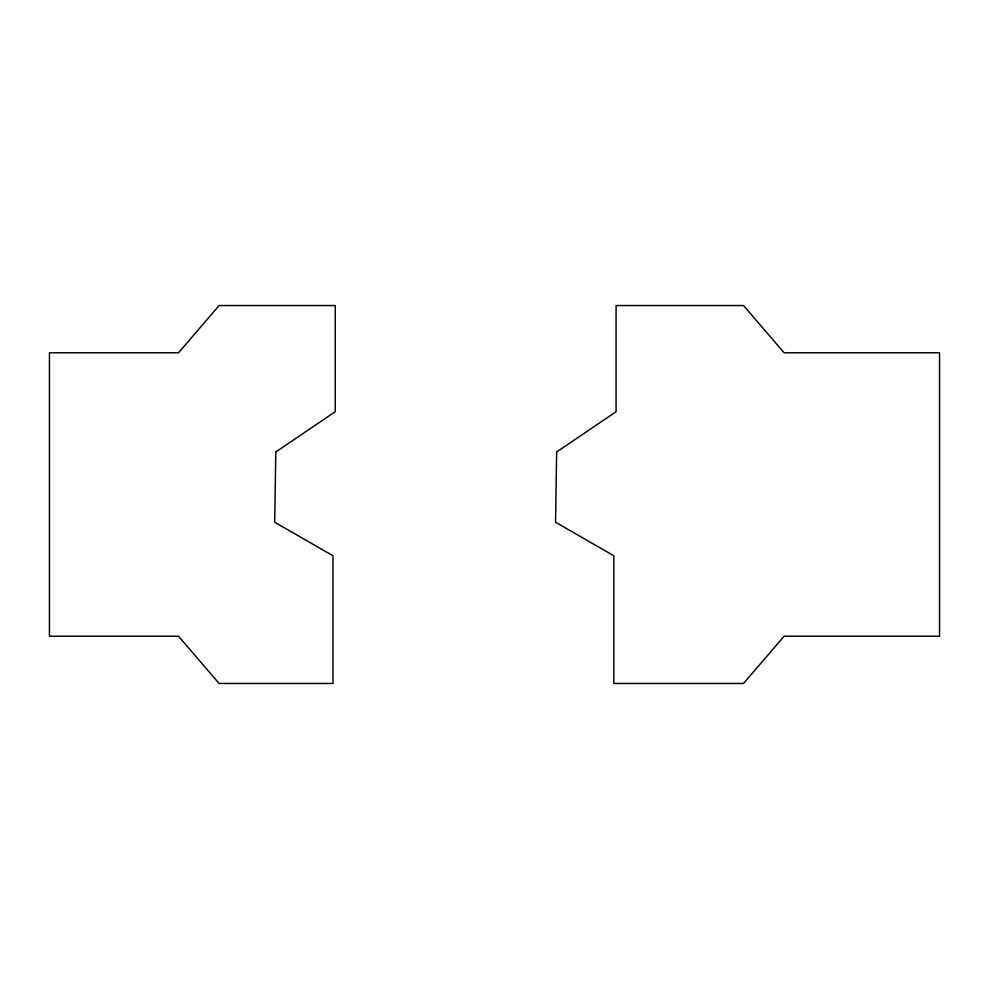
<?xml version="1.0" encoding="UTF-8"?>
<svg xmlns="http://www.w3.org/2000/svg" width="989" height="989" viewBox="0 0 989 989"><rect width="100%" height="100%" fill="white"/><g stroke="black" fill="none" stroke-linecap="round" stroke-linejoin="round"><path stroke-width="1.48" d="M275.795 451.985L274.707 522.229L332.996 555.769L332.996 683.461L219.113 683.461L178.515 636.224L49.45 636.224L49.45 352.776L178.515 352.776L219.113 305.539L335.246 305.539L335.246 411.721L275.795 451.985M556.634 451.985L555.546 522.229L613.835 555.769L613.835 683.461L743.53 683.461L784.129 636.224L939.55 636.224L939.55 352.776L784.129 352.776L743.53 305.539L616.085 305.539L616.085 411.721L556.634 451.985"/></g></svg>
